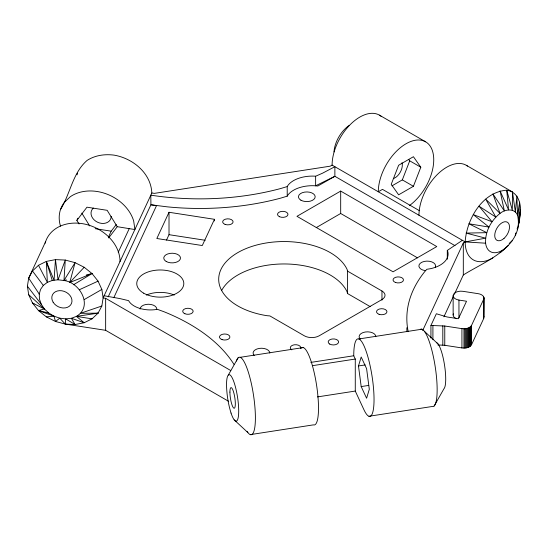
<?xml version="1.0" encoding="UTF-8"?>
<svg xmlns="http://www.w3.org/2000/svg" width="548" height="548" viewBox="0 0 548 548"><rect width="100%" height="100%" fill="white"/><g stroke="black" fill="none" stroke-linecap="round" stroke-linejoin="round"><path stroke-width="0.82" d="M105.648 330.321L105.648 298.317L103.127 297.92L101.846 289.44L98.058 281.138L92.043 273.575L84.2 267.273L75.069 262.663L65.267 260.06L55.464 259.629L46.333 261.417L38.49 265.287L32.476 270.986L28.688 278.124L27.4 286.207L28.688 294.694L32.476 302.996L38.49 310.558L46.333 316.86L55.464 321.471L65.26 324.074L105.648 330.321L228.502 401.246M504.215 249.093A23.523 13.577 -60 0 1 485.617 243.196C484.953 231.667 491.111 220.433 500.023 213.405C505.078 209.185 514.442 207.891 517.518 215.09C524.854 247.1 483.439 262.013 463.313 274.993L454.333 294.351M466.28 165.291L512.483 191.964L512.305 210.185L506.742 190.19C482.172 191.971 466.581 219.46 465.163 241.915L463.313 242.983L422.659 330.588M101.839 306.01L80.426 313.326L98.058 313.148L92.037 318.833L84.193 322.738L76.398 316.388C93.441 306.483 80.104 282.446 63.972 280.514L65.267 260.06L58.047 279.795L52.382 280.405L47.347 282.35L43.319 285.412L40.559 289.419L39.251 294.112L39.483 299.153L41.237 304.215L44.402 308.949L48.758 313.024L54.005 316.175L59.794 318.176L65.719 318.895L71.384 318.285L76.398 316.388L98.058 313.148L101.839 306.01L103.127 297.92L151.83 192.985C150.967 173.031 132.657 158.214 113.963 155.118C104.716 153.94 95.147 155.276 87.187 160.352C72.665 172.757 70.302 193.903 60.486 209.589M65.26 324.074L65.719 318.895L75.055 324.519L84.193 322.738L71.384 318.285L75.055 324.519L65.26 324.074L59.794 318.176L55.464 321.471L54.005 316.175L38.49 310.558L44.402 308.949L28.688 294.694M77.131 174.805L77.384 173.189M515.271 235.421L515.805 232.962M430.927 325.471L436.366 313.757L447.079 316.977L458.409 318.731L466.526 301.242L458.95 300.071A7.843 4.528 0 0 1 453.408 294.529A7.843 4.528 0 0 1 463.012 291.324L478.157 293.673C480.781 293.968 484.932 295.92 483.699 299.215L471.527 325.444C469.588 328.615 465.286 329.053 461.923 328.642L444.764 326.005L430.927 325.471L430.934 338.061M437.866 344.932L444.771 345.309L461.93 347.939C465.286 348.35 469.588 347.918 471.527 344.74L483.706 318.518L483.966 298.044M73.514 284.768L92.043 273.575L69.76 282.515L75.069 262.663L63.972 280.514L58.047 279.795L55.464 259.629L54.053 280.227L46.333 261.417L47.347 282.35L38.49 265.287M518.73 221.844C522.559 210.61 521.196 192.327 506.742 190.19L508.558 209.822L500.057 190.855L504.365 210.918L492.878 193.903L500.023 213.405L485.706 199.136L495.824 217.104L479.021 206.192L492.056 221.769L473.28 214.597L488.974 227.078L468.876 223.769L486.782 232.674L466.101 233.085L485.638 238.168L465.163 241.915L332.102 165.099L330.252 166.167L154.351 193.376L151.83 192.985M358.481 365.961L361.187 357.008L366.598 368.667L369.304 389.286L366.598 398.238L361.187 386.58L358.481 365.961L365.215 364.92M391.978 185.854L402.328 179.881L409.719 160.831L408.794 159.516M413.418 186.286L420.809 167.229L413.418 156.714L398.629 165.249L391.238 184.306L398.629 194.821L413.418 186.286L402.328 179.881M45.594 241.689L28.688 278.124L39.251 294.112M79.056 223.974L76.857 220.419L77.871 218.234M108.497 237.003L111.203 231.167L116.251 224.55M118.238 252.313L129.225 228.646L134.924 229.53L133.65 220.871A39.203 30.921 24.9 0 0 70.302 196.718L64.267 202.452A39.203 30.921 24.9 0 0 60.486 226.153M113.792 297.715L156.516 205.658L150.919 204.781L108.175 296.9M169.017 212.275L156.838 238.51L202.281 245.538L214.453 219.31L169.017 212.275L169.017 234.681L166.51 240.086M443.914 316.806L453.614 295.899M228.317 375.072L238.065 357.885M434.174 405.952L443.955 388.738A23.523 4.973 81.2 0 0 444.435 364.495A23.523 4.973 81.2 0 0 436.55 342.706M287.214 186.567L288.097 185.19A26.667 15.399 0 0 1 314.251 176.127L315.627 176.237L322.594 173.161L334.876 166.702L334.876 176.298L317.826 186.012L314.251 185.731A26.667 15.399 0 0 0 288.097 194.793L287.214 196.17L280.624 198.15A191.416 110.511 0 0 1 167.051 206.822L150.919 204.781L150.816 195.163A191.416 110.511 0 0 0 280.624 188.546L287.214 186.567L287.214 196.17M76.857 220.419L86.961 207.185L107.155 210.316L117.251 226.687L129.225 228.646M108.668 237.942L117.251 226.687M69.76 282.515L84.2 267.273M501.167 251.511L500.057 252.69L508.414 245.394M509.161 243.449L512.181 240.73M447.298 259.231L447.298 250.429L462.389 240.319M340.685 191.081L296.961 216.323L393.06 271.808L436.783 246.566L340.685 191.081L340.685 213.487L417.562 257.875M393.971 178.388L395.903 177.271A10.453 6.035 -60 0 0 401.985 162.729M316.23 227.612L340.685 213.487M84.282 299.537L101.846 289.44M79.364 289.741L98.058 281.138M63.972 280.514L66.452 279.905M86.262 275L92.043 273.575M96.4 313.442L98.058 313.148M240.168 357.323L303.284 347.562M358.817 338.972L421.926 329.211M310.832 362.399L353.748 355.762A39.203 8.282 81.2 0 1 363.893 345.617A39.203 8.282 81.2 0 1 374.037 399.485A39.203 8.282 81.2 0 1 363.893 409.63L355.275 391.06L355.275 359.05L353.748 355.762M312.36 365.694L355.275 359.05M361.187 386.58L368.756 385.408M317.408 396.916L355.275 391.06M250.313 434.626L313.429 424.864A39.203 8.282 81.2 0 0 316.401 384.073A39.203 8.282 81.2 0 0 301.181 348.124M368.962 416.275L432.077 406.513A39.203 8.282 81.2 0 0 435.311 367.407A39.203 8.282 81.2 0 0 420.48 329.286M46.333 316.86L54.005 316.175M485.617 243.196L465.163 241.915A39.203 22.632 -60 0 0 492.878 257.923M169.017 234.681L205.199 240.277M95.215 228.687L111.203 231.167M76.398 316.388L92.037 318.833M104.134 295.749L120.012 298.612L128.657 300.66L129.109 301.51A23.037 13.296 0 0 0 154.433 309.743L157.379 309.319L164.208 311.826A189.505 109.415 0 0 1 233.941 364.358M38.49 310.558L48.758 313.024M44.402 308.949L32.476 302.996L33.949 303.818M379.422 115.142L425.625 141.816M409.719 160.831L420.809 167.229M419.439 210.699L382.477 189.361L378.305 191.773A39.203 22.632 -60 0 1 404.924 144.419A39.203 22.632 -60 0 1 433.653 157.276A39.203 22.632 -60 0 1 409.315 205.651M455.025 245.668L334.876 176.298L315.627 185.793L315.627 176.237M381.977 291.009A10.453 6.035 0 0 1 381.97 299.551L319.142 335.821A10.453 6.035 0 0 1 304.359 335.821L269.89 315.922L267.116 315.71A65.335 37.723 0 0 1 237.825 252.601A65.335 37.723 0 0 1 347.137 269.513L347.501 271.109L381.97 291.009L381.97 300.14M221.591 290.57A65.335 37.723 0 0 1 285.241 263.965A65.335 37.723 0 0 1 347.137 291.92L347.501 293.516L370.236 306.64M105.648 298.317L230.722 370.523M424.378 331.28L438.016 343.918M234.195 419.878L247.867 432.557M27.4 286.207L41.237 304.215M32.476 270.986L43.319 285.412M81.796 213.104L89.694 225.906M52.266 280.446L46.333 261.417M447.298 250.429L447.778 251.594A27.099 15.645 0 0 1 430.447 268.698L426.851 269.294L424.714 271.678A192.752 111.285 0 0 0 408.198 331.677M483.706 316.175L483.973 317.347M517.079 228.646L517.456 229.824L519.655 218.741L518.6 224.331L520.6 209.911L518.62 219.303L519.655 202.171L517.518 215.09L516.887 196.047L515.36 211.98L512.483 191.964M483.905 297.448L483.905 316.751M483.699 296.872L483.706 318.518M471.527 325.444L471.527 344.74M470.746 326.533L470.746 345.836M470.17 327.026L470.177 346.322M469.499 327.471L469.499 346.768M468.725 327.862L468.732 347.158M467.876 328.19L467.876 347.487M466.951 328.451L466.958 347.754M465.985 328.642L465.985 347.939M464.978 328.752L464.978 348.055M463.95 328.793L463.957 348.096M463.313 242.983L463.313 274.993M461.923 328.642L461.93 347.939M458.95 300.071L458.957 317.696M453.141 295.701L453.148 315.004M444.764 326.005L444.771 345.309M442.805 325.82L442.811 345.124M432.913 325.444L432.913 339.705M347.501 271.109L347.501 293.516M214.453 219.31L214.453 220.967M45.135 243.237A39.203 30.921 24.9 0 1 86.194 224.427A39.203 30.921 24.9 0 1 120.039 261.588M418.96 215.241A39.203 22.632 -60 0 1 436.914 174.922A39.203 22.632 -60 0 1 467.513 166.099M236.455 361.043A39.203 8.282 81.2 0 1 253.519 395.279A39.203 8.282 81.2 0 1 247.134 431.495M332.102 165.099A39.203 22.632 -60 0 1 350.48 124.348A39.203 22.632 -60 0 1 381.25 116.416M111.203 216.344A10.453 8.247 24.9 0 1 97.654 222.269A10.453 8.247 24.9 0 1 93.372 208.096M333.999 151.912A23.523 13.577 -60 0 1 349.336 125.328M146.316 295.043A23.523 13.577 0 0 1 174.25 295.043M425.084 270.602A8.364 4.829 0 0 1 419.172 264.691A8.364 4.829 0 0 1 429.413 261.273A8.364 4.829 0 0 1 435.324 267.191M140.083 309.072A8.364 4.829 0 0 1 148.446 304.243A8.364 4.829 0 0 1 156.81 309.072M254.21 355.474A8.364 4.829 0 0 1 259.293 348.398A8.364 4.829 0 0 1 269.815 353.063M360.235 339.075A8.364 4.829 0 0 1 365.317 331.999A8.364 4.829 0 0 1 375.846 336.664M291.837 349.857A5.227 3.021 0 0 1 294.18 344.808A5.227 3.021 0 0 1 300.585 348.507M456.491 318.71A7.843 4.528 0 0 1 453.415 313.833M406.945 331.718A192.752 111.285 0 0 1 406.842 327.725M231.044 413.082C228.194 403.945 226.708 394.382 226.53 384.812A23.523 4.973 81.2 0 1 233.153 379.942A23.523 4.973 81.2 0 1 238.613 414.185A23.523 4.973 81.2 0 1 231.044 413.082M229.913 392.101A10.453 2.213 81.2 0 0 233.975 408.239A10.453 2.213 81.2 0 0 233.975 393.45A10.453 2.213 81.2 0 0 229.913 392.101M53.149 302.236A10.453 8.247 25 0 0 70.637 304.948A10.453 8.247 25 0 0 61.897 290.783A10.453 8.247 25 0 0 53.149 302.236M504.03 238.387A10.453 6.035 -60 0 0 507.345 222.193A10.453 6.035 -60 0 0 494.981 233.16A10.453 6.035 -60 0 0 504.03 238.387M143.651 293.166A23.523 13.577 0 0 0 183.005 287.077A23.523 13.577 0 0 0 154.194 270.445A23.523 13.577 0 0 0 143.651 293.166M279.528 216.727A5.227 3.021 0 0 0 287.926 214.768A5.227 3.021 0 0 0 280.788 211.549A5.227 3.021 0 0 0 279.528 216.727M225.125 224.413A5.227 3.021 0 0 0 233.099 221.933A5.227 3.021 0 0 0 225.392 219.186A5.227 3.021 0 0 0 225.125 224.413M184.895 313.744A5.227 3.021 0 0 0 193.136 311.572A5.227 3.021 0 0 0 185.758 308.538A5.227 3.021 0 0 0 184.895 313.744M222.077 339.623A5.227 3.021 0 0 0 229.913 337.006A5.227 3.021 0 0 0 222.077 334.396A5.227 3.021 0 0 0 222.077 339.623M379.093 314.319A5.227 3.021 0 0 0 386.97 311.744A5.227 3.021 0 0 0 379.161 309.093A5.227 3.021 0 0 0 379.093 314.319M395.505 282.48A5.227 3.021 0 0 0 403.479 280.001A5.227 3.021 0 0 0 395.772 277.254A5.227 3.021 0 0 0 395.505 282.48M300.9 200.184A8.364 4.829 0 0 0 314.894 198.02A8.364 4.829 0 0 0 304.647 192.108A8.364 4.829 0 0 0 300.9 200.184M166.208 261.471A8.364 4.829 0 0 0 180.196 259.307A8.364 4.829 0 0 0 169.955 253.395A8.364 4.829 0 0 0 166.208 261.471M329.704 344.069A5.227 3.021 0 0 0 338.452 342.712A5.227 3.021 0 0 0 332.047 339.02A5.227 3.021 0 0 0 329.704 344.069"/></g></svg>
